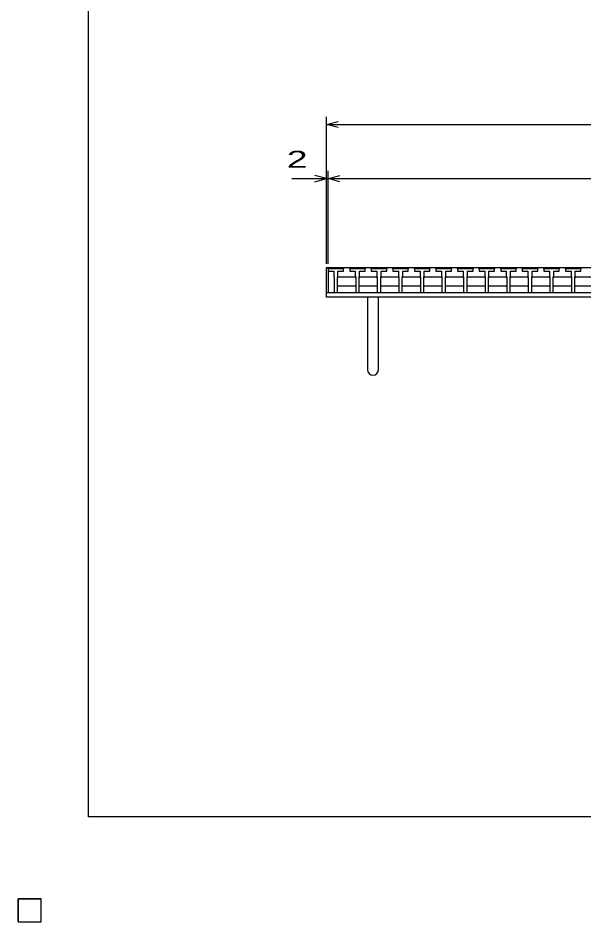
# Model space of a CAD drawing. Units: millimetres, scale not verified. Extents: x -1820 to 1731, y -1282 to 1054.
# Drawn here: x -1820 to -1088, y -1282 to -114 of the extents above; entities that cross this region are included whole.
import ezdxf
from ezdxf.enums import TextEntityAlignment as Align

# ---------------------------------------------------------------- set-up
doc = ezdxf.new("R2010")
doc.units = ezdxf.units.MM
doc.header["$LTSCALE"] = 10
for name, color, linetype, lineweight in [('0_2', 150, 'Continuous', 25), ('16', 3, 'Continuous', 25), ('19', 6, 'Continuous', 25), ('22', 2, 'Continuous', 25)]:
    doc.layers.add(name, color=color, linetype=linetype, lineweight=lineweight)
doc.styles.add('ベクトル', font='')
doc.styles.get('ベクトル').set_extended_font_data('ベクトル')

msp = doc.modelspace()

# ---------------------------------------------------------------- linework, layer by layer
at = {"layer": '0_2'}
for p, q in [((-1729, -1146.5), (-1729, 1053.5)), ((1731, -1146.5), (-1729, -1146.5))]:
    msp.add_line(p, q, dxfattribs=at)
at = {"layer": '16'}
for p, q in [((-1419, -438.5), (-1418.5, -437)), ((-1419, -437), (-423, -437)), ((-1419, -437), (-1419, -469)), ((-1419, -438.5), (-1419, -441.5)), ((-1399, -438.5), (-1419, -438.5)), ((-1419, -441.5), (-1411.75, -441.5)), ((-1418.5, -437), (-1415.6, -437)), ((-1415.6, -437), (-1415.1, -438.5)), ((-1411.75, -441.5), (-1411.75, -448.5)), ((-1410.95, -438.5), (-1410.45, -437)), ((-1410.45, -437), (-1407.55, -437)), ((-1407.55, -437), (-1407.05, -438.5)), ((-1406.25, -448.5), (-1406.25, -441.5)), ((-1406.25, -441.5), (-1399, -441.5)), ((-1402.9, -438.5), (-1402.4, -437)), ((-1402.4, -437), (-1399.5, -437)), ((-1399.5, -437), (-1399, -438.5)), ((-1399, -441.5), (-1399, -438.5)), ((-1391.1, -438.5), (-1390.6, -437)), ((-1391.1, -438.5), (-1391.1, -441.5)), ((-1371.1, -438.5), (-1391.1, -438.5)), ((-1391.1, -441.5), (-1383.85, -441.5)), ((-1390.6, -437), (-1387.7, -437)), ((-1387.7, -437), (-1387.2, -438.5)), ((-1383.85, -441.5), (-1383.85, -448.5)), ((-1383.05, -438.5), (-1382.55, -437)), ((-1382.55, -437), (-1379.65, -437)), ((-1379.65, -437), (-1379.15, -438.5)), ((-1378.35, -448.5), (-1378.35, -441.5)), ((-1378.35, -441.5), (-1371.1, -441.5)), ((-1375, -438.5), (-1374.5, -437)), ((-1374.5, -437), (-1371.6, -437)), ((-1371.6, -437), (-1371.1, -438.5)), ((-1371.1, -441.5), (-1371.1, -438.5)), ((-1363.2, -438.5), (-1362.7, -437)), ((-1363.2, -438.5), (-1363.2, -441.5)), ((-1343.2, -438.5), (-1363.2, -438.5)), ((-1363.2, -441.5), (-1355.95, -441.5)), ((-1362.7, -437), (-1359.8, -437)), ((-1359.8, -437), (-1359.3, -438.5)), ((-1355.95, -441.5), (-1355.95, -448.5)), ((-1355.15, -438.5), (-1354.65, -437)), ((-1354.65, -437), (-1351.75, -437)), ((-1351.75, -437), (-1351.25, -438.5)), ((-1350.45, -448.5), (-1350.45, -441.5)), ((-1350.45, -441.5), (-1343.2, -441.5)), ((-1347.1, -438.5), (-1346.6, -437)), ((-1346.6, -437), (-1343.7, -437)), ((-1343.7, -437), (-1343.2, -438.5)), ((-1343.2, -441.5), (-1343.2, -438.5)), ((-1335.3, -438.5), (-1334.8, -437)), ((-1335.3, -438.5), (-1335.3, -441.5)), ((-1315.3, -438.5), (-1335.3, -438.5)), ((-1335.3, -441.5), (-1328.05, -441.5)), ((-1334.8, -437), (-1331.9, -437)), ((-1331.9, -437), (-1331.4, -438.5)), ((-1328.05, -441.5), (-1328.05, -448.5)), ((-1327.25, -438.5), (-1326.75, -437)), ((-1326.75, -437), (-1323.85, -437)), ((-1323.85, -437), (-1323.35, -438.5)), ((-1322.55, -448.5), (-1322.55, -441.5)), ((-1322.55, -441.5), (-1315.3, -441.5)), ((-1319.2, -438.5), (-1318.7, -437)), ((-1318.7, -437), (-1315.8, -437)), ((-1315.8, -437), (-1315.3, -438.5)), ((-1315.3, -441.5), (-1315.3, -438.5)), ((-1307.4, -438.5), (-1306.9, -437)), ((-1307.4, -438.5), (-1307.4, -441.5)), ((-1287.4, -438.5), (-1307.4, -438.5)), ((-1307.4, -441.5), (-1300.15, -441.5)), ((-1306.9, -437), (-1304, -437)), ((-1304, -437), (-1303.5, -438.5)), ((-1300.15, -441.5), (-1300.15, -448.5)), ((-1299.35, -438.5), (-1298.85, -437)), ((-1298.85, -437), (-1295.95, -437)), ((-1295.95, -437), (-1295.45, -438.5)), ((-1294.65, -448.5), (-1294.65, -441.5)), ((-1294.65, -441.5), (-1287.4, -441.5)), ((-1291.3, -438.5), (-1290.8, -437)), ((-1290.8, -437), (-1287.9, -437)), ((-1287.9, -437), (-1287.4, -438.5)), ((-1287.4, -441.5), (-1287.4, -438.5)), ((-1279.5, -438.5), (-1279, -437)), ((-1279.5, -438.5), (-1279.5, -441.5)), ((-1259.5, -438.5), (-1279.5, -438.5)), ((-1279.5, -441.5), (-1272.25, -441.5)), ((-1279, -437), (-1276.1, -437)), ((-1276.1, -437), (-1275.6, -438.5)), ((-1272.25, -441.5), (-1272.25, -448.5)), ((-1271.45, -438.5), (-1270.95, -437)), ((-1270.95, -437), (-1268.05, -437)), ((-1268.05, -437), (-1267.55, -438.5)), ((-1266.75, -448.5), (-1266.75, -441.5)), ((-1266.75, -441.5), (-1259.5, -441.5)), ((-1263.4, -438.5), (-1262.9, -437)), ((-1262.9, -437), (-1260, -437)), ((-1260, -437), (-1259.5, -438.5)), ((-1259.5, -441.5), (-1259.5, -438.5)), ((-1251.6, -438.5), (-1251.1, -437)), ((-1251.6, -438.5), (-1251.6, -441.5)), ((-1231.6, -438.5), (-1251.6, -438.5)), ((-1251.6, -441.5), (-1244.35, -441.5)), ((-1251.1, -437), (-1248.2, -437)), ((-1248.2, -437), (-1247.7, -438.5)), ((-1244.35, -441.5), (-1244.35, -448.5)), ((-1243.55, -438.5), (-1243.05, -437)), ((-1243.05, -437), (-1240.15, -437)), ((-1240.15, -437), (-1239.65, -438.5)), ((-1238.85, -448.5), (-1238.85, -441.5)), ((-1238.85, -441.5), (-1231.6, -441.5)), ((-1235.5, -438.5), (-1235, -437)), ((-1235, -437), (-1232.1, -437)), ((-1232.1, -437), (-1231.6, -438.5)), ((-1231.6, -441.5), (-1231.6, -438.5)), ((-1223.7, -438.5), (-1223.2, -437)), ((-1223.7, -438.5), (-1223.7, -441.5)), ((-1203.7, -438.5), (-1223.7, -438.5)), ((-1223.7, -441.5), (-1216.45, -441.5)), ((-1223.2, -437), (-1220.3, -437)), ((-1220.3, -437), (-1219.8, -438.5)), ((-1216.45, -441.5), (-1216.45, -448.5)), ((-1215.65, -438.5), (-1215.15, -437)), ((-1215.15, -437), (-1212.25, -437)), ((-1212.25, -437), (-1211.75, -438.5)), ((-1210.95, -448.5), (-1210.95, -441.5)), ((-1210.95, -441.5), (-1203.7, -441.5)), ((-1207.6, -438.5), (-1207.1, -437)), ((-1207.1, -437), (-1204.2, -437)), ((-1204.2, -437), (-1203.7, -438.5)), ((-1203.7, -441.5), (-1203.7, -438.5)), ((-1195.8, -438.5), (-1195.3, -437)), ((-1195.8, -438.5), (-1195.8, -441.5)), ((-1175.8, -438.5), (-1195.8, -438.5)), ((-1195.8, -441.5), (-1188.55, -441.5)), ((-1195.3, -437), (-1192.4, -437)), ((-1192.4, -437), (-1191.9, -438.5)), ((-1188.55, -441.5), (-1188.55, -448.5)), ((-1187.75, -438.5), (-1187.25, -437)), ((-1187.25, -437), (-1184.35, -437)), ((-1184.35, -437), (-1183.85, -438.5)), ((-1183.05, -448.5), (-1183.05, -441.5)), ((-1183.05, -441.5), (-1175.8, -441.5)), ((-1179.7, -438.5), (-1179.2, -437)), ((-1179.2, -437), (-1176.3, -437)), ((-1176.3, -437), (-1175.8, -438.5)), ((-1175.8, -441.5), (-1175.8, -438.5)), ((-1167.9, -438.5), (-1167.4, -437)), ((-1167.9, -438.5), (-1167.9, -441.5)), ((-1147.9, -438.5), (-1167.9, -438.5)), ((-1167.9, -441.5), (-1160.65, -441.5)), ((-1167.4, -437), (-1164.5, -437)), ((-1164.5, -437), (-1164, -438.5)), ((-1160.65, -441.5), (-1160.65, -448.5)), ((-1159.85, -438.5), (-1159.35, -437)), ((-1159.35, -437), (-1156.45, -437)), ((-1156.45, -437), (-1155.95, -438.5)), ((-1155.15, -448.5), (-1155.15, -441.5)), ((-1155.15, -441.5), (-1147.9, -441.5)), ((-1151.8, -438.5), (-1151.3, -437)), ((-1151.3, -437), (-1148.4, -437)), ((-1148.4, -437), (-1147.9, -438.5)), ((-1147.9, -441.5), (-1147.9, -438.5)), ((-1140, -438.5), (-1139.5, -437)), ((-1140, -438.5), (-1140, -441.5)), ((-1120, -438.5), (-1140, -438.5)), ((-1140, -441.5), (-1132.75, -441.5)), ((-1139.5, -437), (-1136.6, -437)), ((-1136.6, -437), (-1136.1, -438.5)), ((-1132.75, -441.5), (-1132.75, -448.5)), ((-1131.95, -438.5), (-1131.45, -437)), ((-1131.45, -437), (-1128.55, -437)), ((-1128.55, -437), (-1128.05, -438.5)), ((-1127.25, -448.5), (-1127.25, -441.5)), ((-1127.25, -441.5), (-1120, -441.5)), ((-1123.9, -438.5), (-1123.4, -437)), ((-1123.4, -437), (-1120.5, -437)), ((-1120.5, -437), (-1120, -438.5)), ((-1120, -441.5), (-1120, -438.5)), ((-1112.1, -438.5), (-1111.6, -437)), ((-1112.1, -438.5), (-1112.1, -441.5)), ((-1092.1, -438.5), (-1112.1, -438.5)), ((-1112.1, -441.5), (-1104.85, -441.5)), ((-1111.6, -437), (-1108.7, -437)), ((-1108.7, -437), (-1108.2, -438.5)), ((-1104.85, -441.5), (-1104.85, -448.5)), ((-1104.05, -438.5), (-1103.55, -437)), ((-1103.55, -437), (-1100.65, -437)), ((-1100.65, -437), (-1100.15, -438.5)), ((-1099.35, -448.5), (-1099.35, -441.5)), ((-1099.35, -441.5), (-1092.1, -441.5)), ((-1096, -438.5), (-1095.5, -437)), ((-1095.5, -437), (-1092.6, -437)), ((-1092.6, -437), (-1092.1, -438.5)), ((-1092.1, -441.5), (-1092.1, -438.5)), ((-1411.75, -448.5), (-1411.25, -449)), ((-1411.25, -449), (-1411.25, -469)), ((-1406.75, -449), (-1406.25, -448.5)), ((-1406.75, -469), (-1406.75, -449)), ((-1406.75, -450), (-1405.75, -449)), ((-1405.75, -449), (-1384.35, -449)), ((-1384.35, -449), (-1383.35, -450)), ((-1383.85, -448.5), (-1383.35, -449)), ((-1383.35, -449), (-1383.35, -469)), ((-1378.85, -449), (-1378.35, -448.5)), ((-1378.85, -469), (-1378.85, -449)), ((-1378.85, -450), (-1377.85, -449)), ((-1377.85, -449), (-1356.45, -449)), ((-1356.45, -449), (-1355.45, -450)), ((-1355.95, -448.5), (-1355.45, -449)), ((-1355.45, -449), (-1355.45, -469)), ((-1350.95, -449), (-1350.45, -448.5)), ((-1350.95, -469), (-1350.95, -449)), ((-1350.95, -450), (-1349.95, -449)), ((-1349.95, -449), (-1328.55, -449)), ((-1328.55, -449), (-1327.55, -450)), ((-1328.05, -448.5), (-1327.55, -449)), ((-1327.55, -449), (-1327.55, -469)), ((-1323.05, -449), (-1322.55, -448.5)), ((-1323.05, -469), (-1323.05, -449)), ((-1323.05, -450), (-1322.05, -449)), ((-1322.05, -449), (-1300.65, -449)), ((-1300.65, -449), (-1299.65, -450)), ((-1300.15, -448.5), (-1299.65, -449)), ((-1299.65, -449), (-1299.65, -469)), ((-1295.15, -449), (-1294.65, -448.5)), ((-1295.15, -469), (-1295.15, -449)), ((-1295.15, -450), (-1294.15, -449)), ((-1294.15, -449), (-1272.75, -449)), ((-1272.75, -449), (-1271.75, -450)), ((-1272.25, -448.5), (-1271.75, -449)), ((-1271.75, -449), (-1271.75, -469)), ((-1267.25, -449), (-1266.75, -448.5)), ((-1267.25, -469), (-1267.25, -449)), ((-1267.25, -450), (-1266.25, -449)), ((-1266.25, -449), (-1244.85, -449)), ((-1244.85, -449), (-1243.85, -450)), ((-1244.35, -448.5), (-1243.85, -449)), ((-1243.85, -449), (-1243.85, -469)), ((-1239.35, -449), (-1238.85, -448.5)), ((-1239.35, -469), (-1239.35, -449)), ((-1239.35, -450), (-1238.35, -449)), ((-1238.35, -449), (-1216.95, -449)), ((-1216.95, -449), (-1215.95, -450)), ((-1216.45, -448.5), (-1215.95, -449)), ((-1215.95, -449), (-1215.95, -469)), ((-1211.45, -449), (-1210.95, -448.5)), ((-1211.45, -469), (-1211.45, -449)), ((-1211.45, -450), (-1210.45, -449)), ((-1210.45, -449), (-1189.05, -449)), ((-1189.05, -449), (-1188.05, -450)), ((-1188.55, -448.5), (-1188.05, -449)), ((-1188.05, -449), (-1188.05, -469)), ((-1183.55, -449), (-1183.05, -448.5)), ((-1183.55, -469), (-1183.55, -449)), ((-1183.55, -450), (-1182.55, -449)), ((-1182.55, -449), (-1161.15, -449)), ((-1161.15, -449), (-1160.15, -450)), ((-1160.65, -448.5), (-1160.15, -449)), ((-1160.15, -449), (-1160.15, -469)), ((-1155.65, -449), (-1155.15, -448.5)), ((-1155.65, -469), (-1155.65, -449)), ((-1155.65, -450), (-1154.65, -449)), ((-1154.65, -449), (-1133.25, -449)), ((-1133.25, -449), (-1132.25, -450)), ((-1132.75, -448.5), (-1132.25, -449)), ((-1132.25, -449), (-1132.25, -469)), ((-1127.75, -449), (-1127.25, -448.5)), ((-1127.75, -469), (-1127.75, -449)), ((-1127.75, -450), (-1126.75, -449)), ((-1126.75, -449), (-1105.35, -449)), ((-1105.35, -449), (-1104.35, -450)), ((-1104.85, -448.5), (-1104.35, -449)), ((-1104.35, -449), (-1104.35, -469)), ((-1099.85, -449), (-1099.35, -448.5)), ((-1099.85, -469), (-1099.85, -449)), ((-1099.85, -450), (-1098.85, -449)), ((-1098.85, -449), (-1077.45, -449)), ((-1405.75, -461), (-1406.75, -460)), ((-1384.35, -461), (-1405.75, -461)), ((-1383.35, -460), (-1384.35, -461)), ((-1377.85, -461), (-1378.85, -460)), ((-1356.45, -461), (-1377.85, -461)), ((-1355.45, -460), (-1356.45, -461)), ((-1349.95, -461), (-1350.95, -460)), ((-1328.55, -461), (-1349.95, -461)), ((-1327.55, -460), (-1328.55, -461)), ((-1322.05, -461), (-1323.05, -460)), ((-1300.65, -461), (-1322.05, -461)), ((-1299.65, -460), (-1300.65, -461)), ((-1294.15, -461), (-1295.15, -460)), ((-1272.75, -461), (-1294.15, -461)), ((-1271.75, -460), (-1272.75, -461)), ((-1266.25, -461), (-1267.25, -460)), ((-1244.85, -461), (-1266.25, -461)), ((-1243.85, -460), (-1244.85, -461)), ((-1238.35, -461), (-1239.35, -460)), ((-1216.95, -461), (-1238.35, -461)), ((-1215.95, -460), (-1216.95, -461)), ((-1210.45, -461), (-1211.45, -460)), ((-1189.05, -461), (-1210.45, -461)), ((-1188.05, -460), (-1189.05, -461)), ((-1182.55, -461), (-1183.55, -460)), ((-1161.15, -461), (-1182.55, -461)), ((-1160.15, -460), (-1161.15, -461)), ((-1154.65, -461), (-1155.65, -460)), ((-1133.25, -461), (-1154.65, -461)), ((-1132.25, -460), (-1133.25, -461)), ((-1126.75, -461), (-1127.75, -460)), ((-1105.35, -461), (-1126.75, -461)), ((-1104.35, -460), (-1105.35, -461)), ((-1098.85, -461), (-1099.85, -460)), ((-1077.45, -461), (-1098.85, -461)), ((-1419, -469), (-423, -469)), ((-1411.25, -469), (-1406.75, -469)), ((-1383.35, -469), (-1378.85, -469)), ((-1355.45, -469), (-1350.95, -469)), ((-1327.55, -469), (-1323.05, -469)), ((-1299.65, -469), (-1295.15, -469)), ((-1271.75, -469), (-1267.25, -469)), ((-1243.85, -469), (-1239.35, -469)), ((-1215.95, -469), (-1211.45, -469)), ((-1188.05, -469), (-1183.55, -469)), ((-1160.15, -469), (-1155.65, -469)), ((-1132.25, -469), (-1127.75, -469)), ((-1104.35, -469), (-1099.85, -469)), ((-1820, -1252.5), (-1790, -1252.5)), ((-1820, -1282.5), (-1820, -1252.5)), ((-1820, -1252.5), (-1790, -1252.5)), ((-1820, -1282.5), (-1820, -1252.5)), ((-1820, -1252.5), (-1790, -1252.5)), ((-1820, -1282.5), (-1820, -1252.5)), ((-1820, -1252.5), (-1790, -1252.5)), ((-1820, -1282.5), (-1820, -1252.5)), ((-1820, -1252.5), (-1790, -1252.5)), ((-1820, -1282.5), (-1820, -1252.5)), ((-1790, -1282.5), (-1790, -1252.5)), ((-1790, -1282.5), (-1790, -1252.5)), ((-1790, -1282.5), (-1790, -1252.5)), ((-1790, -1282.5), (-1790, -1252.5)), ((-1790, -1282.5), (-1790, -1252.5)), ((-1820, -1282.5), (-1790, -1282.5)), ((-1820, -1282.5), (-1790, -1282.5)), ((-1820, -1282.5), (-1790, -1282.5)), ((-1820, -1282.5), (-1790, -1282.5)), ((-1820, -1282.5), (-1790, -1282.5))]:
    msp.add_line(p, q, dxfattribs=at)
at = {"layer": '19'}
for p, q in [((-1421, -469), (-1421, -437)), ((-1421, -437), (-1419, -437)), ((-1421, -469), (-421, -469)), ((-1421, -475), (-1421, -469)), ((-421, -475), (-1421, -475)), ((-1368, -475), (-1368, -569)), ((-1354, -569), (-1354, -475))]:
    msp.add_line(p, q, dxfattribs=at)
msp.add_arc((-1361, -569), 7, 180, 0, dxfattribs=at)
at = {"layer": '22', "color": 4}
for p, q in [((-1421, -432), (-1421, -242)), ((-1421, -252), (-1406, -248)), ((-1406, -256), (-1421, -252)), ((-1421, -252), (-421, -252)), ((-1421, -432), (-1421, -312)), ((-1419, -432), (-1419, -312)), ((-1466, -322), (-1421, -322)), ((-1421, -322), (-1436, -318)), ((-1436, -326), (-1421, -322)), ((-1421, -322), (-1419, -322)), ((-1419, -322), (-1404, -318)), ((-1404, -326), (-1419, -322)), ((-1419, -322), (-423, -322))]:
    msp.add_line(p, q, dxfattribs=at)
at = {"layer": '22'}
for p, q in [((-1790, -1252.5), (-1820, -1252.5)), ((-1820, -1252.5), (-1820, -1282.5)), ((-1790, -1252.5), (-1820, -1252.5)), ((-1820, -1252.5), (-1820, -1282.5)), ((-1790, -1252.5), (-1820, -1252.5)), ((-1820, -1252.5), (-1820, -1282.5)), ((-1790, -1282.5), (-1790, -1252.5)), ((-1790, -1282.5), (-1790, -1252.5)), ((-1790, -1282.5), (-1790, -1252.5)), ((-1820, -1282.5), (-1790, -1282.5)), ((-1820, -1282.5), (-1790, -1282.5)), ((-1820, -1282.5), (-1790, -1282.5))]:
    msp.add_line(p, q, dxfattribs=at)

# ---------------------------------------------------------------- texts
at = {"layer": '22', "style": 'ベクトル', "width": 1.65}
msp.add_text(' 2 ', height=21.99, dxfattribs=at).set_placement((-1486, -297), align=Align.MIDDLE_LEFT)

doc.saveas('drawing.dxf')
